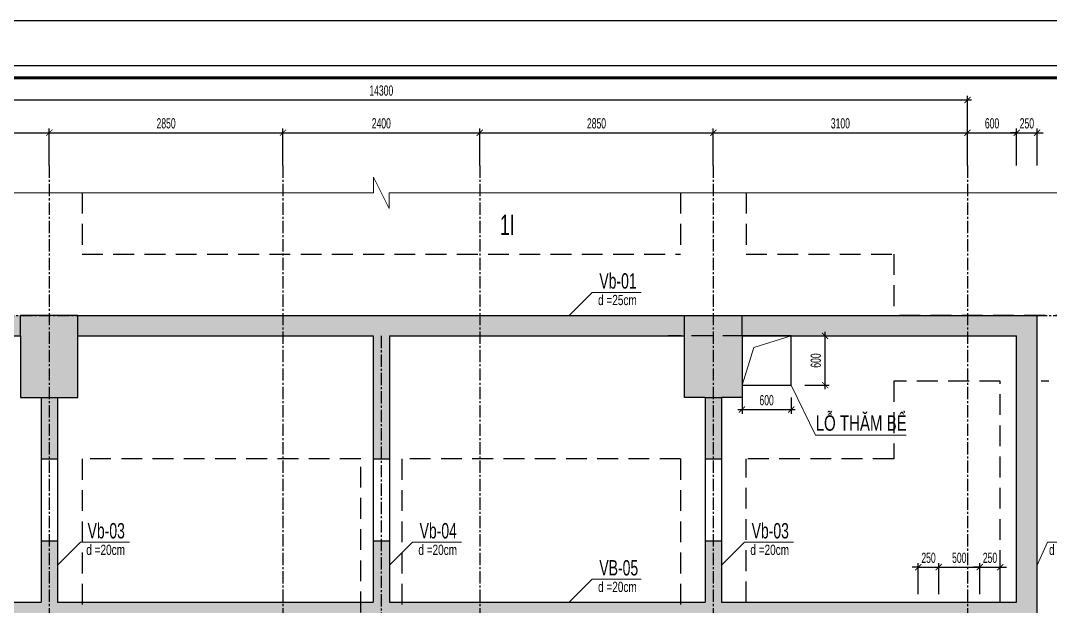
# Model space of a CAD drawing. Header units: millimetres. Extents: x 49116 to 95141, y 45601 to 60451.
# Drawn here: x 52603 to 58884, y 56877 to 60451 of the extents above; entities that cross this region are included whole.
import ezdxf
from ezdxf.enums import TextEntityAlignment as Align

# ---------------------------------------------------------------- set-up
doc = ezdxf.new("R2010")
doc.units = ezdxf.units.MM
doc.header["$MEASUREMENT"] = 0
doc.linetypes.add('CENTER2', pattern=[1.125, 0.75, -0.125, 0.125, -0.125])
doc.linetypes.add('HIDDEN', pattern=[9.525, 6.35, -3.175])
doc.layers.get('DEFPOINTS').update_dxf_attribs({"color": 252})
for name, color, linetype in [('10Midtext', 3, 'Continuous'), ('CDC-KHUNGTEN', 7, 'Continuous'), ('CDC.01.AXIS', 160, 'CENTER2'), ('CDC.02.DIM', 1, 'Continuous'), ('CDC.03.BORDER', 3, 'Continuous'), ('CDC.04.HIDDEN', 8, 'HIDDEN'), ('CDC.06.TEXT', 2, 'Continuous'), ('CDC.09.COLUMN', 4, 'Continuous'), ('CDC.10.HATCH', 251, 'Continuous'), ('CDC.16.BIGTEXT', 6, 'Continuous')]:
    doc.layers.add(name, color=color, linetype=linetype)
doc.layers.add('KCS_CHI', color=1, linetype='Continuous', lineweight=15)
doc.styles.add('arial', font='arial.ttf', dxfattribs={"width": 0.6})
doc.dimstyles.new('dim50', dxfattribs={"dimscale": 25, "dimtxt": 2.5, "dimasz": 1.5, "dimexe": 1, "dimexo": 0, "dimgap": 1, "dimtad": 1, "dimdec": 0, "dimlfac": 2, "dimzin": 0, "dimdsep": 46, "dimtxsty": 'arial', "dimblk1": 'ARCHTICK', "dimblk2": 'ARCHTICK', "dimsah": 1, "dimcen": 0.09, "dimdle": 1, "dimclrd": 256, "dimclre": 1, "dimclrt": 2, "dimadec": 0, "dimazin": 0, "dimtfac": 1, "dimtdec": 0, "dimtix": 1, "dimtmove": 2, "dimatfit": 0, "dimldrblk": 'DOT', "dimfxl": 50, "dimtolj": 1, "dimtzin": 0, "dimarcsym": 0})
pattern_1 = [(50, (39105.59, 84414.29), (143.45204, -12.55043), [15, -165]), (355, (39105.59, 84414.3), (-27.75027, 150.4384), [12, -132]), (100.4514, (39117.54, 84413.25), (115.7019, 137.8879), [12.74804, -140.2284]), (46.1842, (39105.59, 84454.3), (213.4482, -33.1038), [22.5, -247.5]), (96.6356, (39123.38, 84451.53), (186.9325, 194.8236), [19.122, -210.3426]), (351.1842, (39105.6, 84454.3), (186.9324, 194.8237), [18, -198]), (21, (39125.59, 84444.29), (119.3814, -80.52378), [15, -165]), (326, (39125.59, 84444.3), (48.66307, 145.03), [12, -132]), (71.4514, (39135.54, 84437.58), (168.0445, 64.5061), [12.74804, -140.2284]), (37.5, (39105.59, 84414.293), (2.43197, 66.57877), [0, -130.4, 0, -134, 0, -132.5]), (7.5, (39105.59, 84414.29), (52.61391, 78.88234), [0, -76.4, 0, -127.4, 0, -50.5]), (327.5, (39060.99, 84414.293), (106.76449, -4.510974), [0, -50, 0, -156, 0, -207]), (317.5, (39040.99, 84414.29), (116.63723, 20.021), [0, -65, 0, -103.6, 0, -147]), (45, (39105.59, 84414.29), (-60.10408, 60.10408), []), (45, (39105.59, 84438.79), (-60.10408, 60.10408), [])]

# ---------------------------------------------------------------- blocks, each defined once
blk = doc.blocks.new('_ArchTick')
at = {"color": 0, "linetype": 'ByBlock', "const_width": 0.15}
blk.add_lwpolyline([(-0.5, -0.5), (0.5, 0.5)], dxfattribs=at)
blk = doc.blocks.new('*D4')
at = {"layer": 'CDC.02.DIM', "lineweight": -2, "transparency": 16777216}
blk.add_line((52752.8, 59767.2), (54227.8, 59767.2), dxfattribs=at)
at = {"layer": 'CDC.02.DIM', "color": 1, "lineweight": -2, "transparency": 16777216}
for p, q in [((52777.8, 59567.2), (52777.8, 59792.2)), ((54202.8, 59567.2), (54202.8, 59792.2))]:
    blk.add_line(p, q, dxfattribs=at)
at = {"layer": 'DEFPOINTS', "color": 0, "transparency": 16777216}
for p in [(54202.8, 59767.2), (52777.8, 59567.2), (54202.8, 59567.2)]:
    blk.add_point(p, dxfattribs=at)
at = {"layer": 'CDC.02.DIM', "lineweight": -2, "transparency": 16777216, "xscale": 37.5, "yscale": 37.5, "zscale": 37.5, "rotation": 180}
blk.add_blockref('_ArchTick', (52777.8, 59767.2), dxfattribs=at)
at = {"layer": 'CDC.02.DIM', "lineweight": -2, "transparency": 16777216, "xscale": 37.5, "yscale": 37.5, "zscale": 37.5}
blk.add_blockref('_ArchTick', (54202.8, 59767.2), dxfattribs=at)
at = {"layer": 'CDC.02.DIM', "color": 2, "transparency": 16777216, "insert": (53490.3, 59824.1), "char_height": 62.5, "attachment_point": 5, "style": 'arial'}
blk.add_mtext('\\A1;2850', dxfattribs=at)
blk = doc.blocks.new('_DOT')
at = {"color": 0, "linetype": 'ByBlock'}
blk.add_line((-0.5, 0), (-1, 0), dxfattribs=at)
at = {"color": 0, "linetype": 'ByBlock', "const_width": 0.5}
blk.add_lwpolyline([(-0.25, 0, 1), (0.25, 0, 1)], format="xyb", close=True, dxfattribs=at)
blk = doc.blocks.new('*D5')
at = {"layer": 'CDC.02.DIM', "lineweight": -2, "transparency": 16777216}
blk.add_line((54177.8, 59767.2), (55427.8, 59767.2), dxfattribs=at)
at = {"layer": 'CDC.02.DIM', "color": 1, "lineweight": -2, "transparency": 16777216}
for p, q in [((54202.8, 59567.2), (54202.8, 59792.2)), ((55402.8, 59567.2), (55402.8, 59792.2))]:
    blk.add_line(p, q, dxfattribs=at)
at = {"layer": 'DEFPOINTS', "color": 0, "transparency": 16777216}
for p in [(55402.8, 59767.2), (54202.8, 59567.2), (55402.8, 59567.2)]:
    blk.add_point(p, dxfattribs=at)
at = {"layer": 'CDC.02.DIM', "lineweight": -2, "transparency": 16777216, "xscale": 37.5, "yscale": 37.5, "zscale": 37.5, "rotation": 180}
blk.add_blockref('_ArchTick', (54202.8, 59767.2), dxfattribs=at)
at = {"layer": 'CDC.02.DIM', "lineweight": -2, "transparency": 16777216, "xscale": 37.5, "yscale": 37.5, "zscale": 37.5}
blk.add_blockref('_ArchTick', (55402.8, 59767.2), dxfattribs=at)
at = {"layer": 'CDC.02.DIM', "color": 2, "transparency": 16777216, "insert": (54802.8, 59824.1), "char_height": 62.5, "attachment_point": 5, "style": 'arial'}
blk.add_mtext('\\A1;2400', dxfattribs=at)
blk = doc.blocks.new('*D6')
at = {"layer": 'CDC.02.DIM', "lineweight": -2, "transparency": 16777216}
blk.add_line((55377.8, 59767.2), (56852.8, 59767.2), dxfattribs=at)
at = {"layer": 'CDC.02.DIM', "color": 1, "lineweight": -2, "transparency": 16777216}
for p, q in [((55402.8, 59567.2), (55402.8, 59792.2)), ((56827.8, 59567.2), (56827.8, 59792.2))]:
    blk.add_line(p, q, dxfattribs=at)
at = {"layer": 'DEFPOINTS', "color": 0, "transparency": 16777216}
for p in [(56827.8, 59767.2), (55402.8, 59567.2), (56827.8, 59567.2)]:
    blk.add_point(p, dxfattribs=at)
at = {"layer": 'CDC.02.DIM', "lineweight": -2, "transparency": 16777216, "xscale": 37.5, "yscale": 37.5, "zscale": 37.5, "rotation": 180}
blk.add_blockref('_ArchTick', (55402.8, 59767.2), dxfattribs=at)
at = {"layer": 'CDC.02.DIM', "lineweight": -2, "transparency": 16777216, "xscale": 37.5, "yscale": 37.5, "zscale": 37.5}
blk.add_blockref('_ArchTick', (56827.8, 59767.2), dxfattribs=at)
at = {"layer": 'CDC.02.DIM', "color": 2, "transparency": 16777216, "insert": (56115.3, 59824.1), "char_height": 62.5, "attachment_point": 5, "style": 'arial'}
blk.add_mtext('\\A1;2850', dxfattribs=at)
blk = doc.blocks.new('*D7')
at = {"layer": 'CDC.02.DIM', "lineweight": -2, "transparency": 16777216}
blk.add_line((56802.8, 59767.2), (58402.8, 59767.2), dxfattribs=at)
at = {"layer": 'CDC.02.DIM', "color": 1, "lineweight": -2, "transparency": 16777216}
for p, q in [((56827.8, 59567.2), (56827.8, 59792.2)), ((58377.8, 59567.2), (58377.8, 59792.2))]:
    blk.add_line(p, q, dxfattribs=at)
at = {"layer": 'DEFPOINTS', "color": 0, "transparency": 16777216}
for p in [(58377.8, 59767.2), (56827.8, 59567.2), (58377.8, 59567.2)]:
    blk.add_point(p, dxfattribs=at)
at = {"layer": 'CDC.02.DIM', "lineweight": -2, "transparency": 16777216, "xscale": 37.5, "yscale": 37.5, "zscale": 37.5, "rotation": 180}
blk.add_blockref('_ArchTick', (56827.8, 59767.2), dxfattribs=at)
at = {"layer": 'CDC.02.DIM', "lineweight": -2, "transparency": 16777216, "xscale": 37.5, "yscale": 37.5, "zscale": 37.5}
blk.add_blockref('_ArchTick', (58377.8, 59767.2), dxfattribs=at)
at = {"layer": 'CDC.02.DIM', "color": 2, "transparency": 16777216, "insert": (57602.8, 59824.1), "char_height": 62.5, "attachment_point": 5, "style": 'arial'}
blk.add_mtext('\\A1;3100', dxfattribs=at)
blk = doc.blocks.new('*D8')
at = {"layer": 'CDC.02.DIM', "lineweight": -2, "transparency": 16777216}
blk.add_line((58352.8, 59767.2), (58702.8, 59767.2), dxfattribs=at)
at = {"layer": 'CDC.02.DIM', "color": 1, "lineweight": -2, "transparency": 16777216}
for p, q in [((58377.8, 59567.2), (58377.8, 59792.2)), ((58677.8, 59567.2), (58677.8, 59792.2))]:
    blk.add_line(p, q, dxfattribs=at)
at = {"layer": 'DEFPOINTS', "color": 0, "transparency": 16777216}
for p in [(58677.8, 59767.2), (58377.8, 59567.2), (58677.8, 59567.2)]:
    blk.add_point(p, dxfattribs=at)
at = {"layer": 'CDC.02.DIM', "lineweight": -2, "transparency": 16777216, "xscale": 37.5, "yscale": 37.5, "zscale": 37.5, "rotation": 180}
blk.add_blockref('_ArchTick', (58377.8, 59767.2), dxfattribs=at)
at = {"layer": 'CDC.02.DIM', "lineweight": -2, "transparency": 16777216, "xscale": 37.5, "yscale": 37.5, "zscale": 37.5}
blk.add_blockref('_ArchTick', (58677.8, 59767.2), dxfattribs=at)
at = {"layer": 'CDC.02.DIM', "color": 2, "transparency": 16777216, "insert": (58527.8, 59824.1), "char_height": 62.5, "attachment_point": 5, "style": 'arial'}
blk.add_mtext('\\A1;600', dxfattribs=at)
blk = doc.blocks.new('*D9')
at = {"layer": 'CDC.02.DIM', "lineweight": -2, "transparency": 16777216}
for p, q in [((58677.8, 59767.2), (58640.3, 59767.2)), ((58677.8, 59767.2), (58802.8, 59767.2)), ((58802.8, 59767.2), (58840.3, 59767.2))]:
    blk.add_line(p, q, dxfattribs=at)
at = {"layer": 'CDC.02.DIM', "color": 1, "lineweight": -2, "transparency": 16777216}
for p, q in [((58677.8, 59567.2), (58677.8, 59792.2)), ((58802.8, 59567.2), (58802.8, 59792.2))]:
    blk.add_line(p, q, dxfattribs=at)
at = {"layer": 'DEFPOINTS', "color": 0, "transparency": 16777216}
for p in [(58802.8, 59767.2), (58677.8, 59567.2), (58802.8, 59567.2)]:
    blk.add_point(p, dxfattribs=at)
at = {"layer": 'CDC.02.DIM', "lineweight": -2, "transparency": 16777216, "xscale": 37.5, "yscale": 37.5, "zscale": 37.5}
blk.add_blockref('_ArchTick', (58677.8, 59767.2), dxfattribs=at)
at = {"layer": 'CDC.02.DIM', "lineweight": -2, "transparency": 16777216, "xscale": 37.5, "yscale": 37.5, "zscale": 37.5, "rotation": 180}
blk.add_blockref('_ArchTick', (58802.8, 59767.2), dxfattribs=at)
at = {"layer": 'CDC.02.DIM', "color": 2, "transparency": 16777216, "insert": (58740.3, 59824.1), "char_height": 62.5, "attachment_point": 5, "style": 'arial'}
blk.add_mtext('\\A1;250', dxfattribs=at)
blk = doc.blocks.new('*D10')
at = {"layer": 'CDC.02.DIM', "lineweight": -2, "transparency": 16777216}
blk.add_line((51202.8, 59767.2), (52802.8, 59767.2), dxfattribs=at)
at = {"layer": 'CDC.02.DIM', "color": 1, "lineweight": -2, "transparency": 16777216}
for p, q in [((51227.8, 59567.2), (51227.8, 59792.2)), ((52777.8, 59567.2), (52777.8, 59792.2))]:
    blk.add_line(p, q, dxfattribs=at)
at = {"layer": 'DEFPOINTS', "color": 0, "transparency": 16777216}
for p in [(52777.8, 59767.2), (51227.8, 59567.2), (52777.8, 59567.2)]:
    blk.add_point(p, dxfattribs=at)
at = {"layer": 'CDC.02.DIM', "lineweight": -2, "transparency": 16777216, "xscale": 37.5, "yscale": 37.5, "zscale": 37.5, "rotation": 180}
blk.add_blockref('_ArchTick', (51227.8, 59767.2), dxfattribs=at)
at = {"layer": 'CDC.02.DIM', "lineweight": -2, "transparency": 16777216, "xscale": 37.5, "yscale": 37.5, "zscale": 37.5}
blk.add_blockref('_ArchTick', (52777.8, 59767.2), dxfattribs=at)
at = {"layer": 'CDC.02.DIM', "color": 2, "transparency": 16777216, "insert": (52002.8, 59824.1), "char_height": 62.5, "attachment_point": 5, "style": 'arial'}
blk.add_mtext('\\A1;3100', dxfattribs=at)
blk = doc.blocks.new('*D11')
at = {"layer": 'CDC.02.DIM', "color": 1, "lineweight": -2, "transparency": 16777216}
for p, q in [((51227.8, 59567.2), (51227.8, 59992.2)), ((58377.8, 59567.2), (58377.8, 59992.2))]:
    blk.add_line(p, q, dxfattribs=at)
at = {"layer": 'CDC.02.DIM', "lineweight": -2, "transparency": 16777216}
blk.add_line((51202.8, 59967.2), (58402.8, 59967.2), dxfattribs=at)
at = {"layer": 'DEFPOINTS', "color": 0, "transparency": 16777216}
for p in [(58377.8, 59967.2), (51227.8, 59567.2), (58377.8, 59567.2)]:
    blk.add_point(p, dxfattribs=at)
at = {"layer": 'CDC.02.DIM', "lineweight": -2, "transparency": 16777216, "xscale": 37.5, "yscale": 37.5, "zscale": 37.5, "rotation": 180}
blk.add_blockref('_ArchTick', (51227.8, 59967.2), dxfattribs=at)
at = {"layer": 'CDC.02.DIM', "lineweight": -2, "transparency": 16777216, "xscale": 37.5, "yscale": 37.5, "zscale": 37.5}
blk.add_blockref('_ArchTick', (58377.8, 59967.2), dxfattribs=at)
at = {"layer": 'CDC.02.DIM', "color": 2, "transparency": 16777216, "insert": (54802.8, 60024.1), "char_height": 62.5, "attachment_point": 5, "style": 'arial'}
blk.add_mtext('\\A1;14300', dxfattribs=at)
blk = doc.blocks.new('*D83')
at = {"layer": 'CDC.02.DIM', "color": 1, "lineweight": -2, "transparency": 16777216}
for p, q in [((57002.8, 58152.3), (57002.8, 58053.2)), ((57302.8, 58152.3), (57302.8, 58053.2))]:
    blk.add_line(p, q, dxfattribs=at)
at = {"layer": 'CDC.02.DIM', "lineweight": -2, "transparency": 16777216}
blk.add_line((56977.8, 58078.2), (57327.8, 58078.2), dxfattribs=at)
at = {"layer": 'DEFPOINTS', "color": 0, "transparency": 16777216}
for p in [(57002.8, 58152.3), (57302.8, 58152.3), (57302.8, 58078.2)]:
    blk.add_point(p, dxfattribs=at)
at = {"layer": 'CDC.02.DIM', "lineweight": -2, "transparency": 16777216, "xscale": 37.5, "yscale": 37.5, "zscale": 37.5, "rotation": 180}
blk.add_blockref('_ArchTick', (57002.8, 58078.2), dxfattribs=at)
at = {"layer": 'CDC.02.DIM', "lineweight": -2, "transparency": 16777216, "xscale": 37.5, "yscale": 37.5, "zscale": 37.5}
blk.add_blockref('_ArchTick', (57302.8, 58078.2), dxfattribs=at)
at = {"layer": 'CDC.02.DIM', "color": 2, "transparency": 16777216, "insert": (57152.8, 58135.1), "char_height": 62.5, "attachment_point": 5, "style": 'arial'}
blk.add_mtext('\\A1;600', dxfattribs=at)
blk = doc.blocks.new('*D123')
at = {"layer": 'CDC.02.DIM', "lineweight": -2, "transparency": 16777216}
for p, q in [((58077.8, 57116.5), (58040.3, 57116.5)), ((58077.8, 57116.5), (58202.8, 57116.5)), ((58202.8, 57116.5), (58240.3, 57116.5))]:
    blk.add_line(p, q, dxfattribs=at)
at = {"layer": 'CDC.02.DIM', "color": 1, "lineweight": -2, "transparency": 16777216}
for p, q in [((58077.8, 56952.3), (58077.8, 57141.5)), ((58202.8, 56952.3), (58202.8, 57141.5))]:
    blk.add_line(p, q, dxfattribs=at)
at = {"layer": 'DEFPOINTS', "color": 0, "transparency": 16777216}
for p in [(58202.8, 57116.5), (58077.8, 56952.3), (58202.8, 56952.3)]:
    blk.add_point(p, dxfattribs=at)
at = {"layer": 'CDC.02.DIM', "lineweight": -2, "transparency": 16777216, "xscale": 37.5, "yscale": 37.5, "zscale": 37.5}
blk.add_blockref('_ArchTick', (58077.8, 57116.5), dxfattribs=at)
at = {"layer": 'CDC.02.DIM', "lineweight": -2, "transparency": 16777216, "xscale": 37.5, "yscale": 37.5, "zscale": 37.5, "rotation": 180}
blk.add_blockref('_ArchTick', (58202.8, 57116.5), dxfattribs=at)
at = {"layer": 'CDC.02.DIM', "color": 2, "transparency": 16777216, "insert": (58140.3, 57173.4), "char_height": 62.5, "attachment_point": 5, "style": 'arial'}
blk.add_mtext('\\A1;250', dxfattribs=at)
blk = doc.blocks.new('*D124')
at = {"layer": 'CDC.02.DIM', "lineweight": -2, "transparency": 16777216}
blk.add_line((58177.8, 57116.5), (58477.8, 57116.5), dxfattribs=at)
at = {"layer": 'CDC.02.DIM', "color": 1, "lineweight": -2, "transparency": 16777216}
for p, q in [((58202.8, 56952.3), (58202.8, 57141.5)), ((58452.8, 56952.3), (58452.8, 57141.5))]:
    blk.add_line(p, q, dxfattribs=at)
at = {"layer": 'DEFPOINTS', "color": 0, "transparency": 16777216}
for p in [(58452.8, 57116.5), (58202.8, 56952.3), (58452.8, 56952.3)]:
    blk.add_point(p, dxfattribs=at)
at = {"layer": 'CDC.02.DIM', "lineweight": -2, "transparency": 16777216, "xscale": 37.5, "yscale": 37.5, "zscale": 37.5, "rotation": 180}
blk.add_blockref('_ArchTick', (58202.8, 57116.5), dxfattribs=at)
at = {"layer": 'CDC.02.DIM', "lineweight": -2, "transparency": 16777216, "xscale": 37.5, "yscale": 37.5, "zscale": 37.5}
blk.add_blockref('_ArchTick', (58452.8, 57116.5), dxfattribs=at)
at = {"layer": 'CDC.02.DIM', "color": 2, "transparency": 16777216, "insert": (58327.8, 57173.4), "char_height": 62.5, "attachment_point": 5, "style": 'arial'}
blk.add_mtext('\\A1;500', dxfattribs=at)
blk = doc.blocks.new('*D125')
at = {"layer": 'CDC.02.DIM', "lineweight": -2, "transparency": 16777216}
for p, q in [((58452.8, 57116.5), (58415.3, 57116.5)), ((58452.8, 57116.5), (58577.8, 57116.5)), ((58577.8, 57116.5), (58615.3, 57116.5))]:
    blk.add_line(p, q, dxfattribs=at)
at = {"layer": 'CDC.02.DIM', "color": 1, "lineweight": -2, "transparency": 16777216}
for p, q in [((58452.8, 56952.3), (58452.8, 57141.5)), ((58577.8, 56952.3), (58577.8, 57141.5))]:
    blk.add_line(p, q, dxfattribs=at)
at = {"layer": 'DEFPOINTS', "color": 0, "transparency": 16777216}
for p in [(58577.8, 57116.5), (58452.8, 56952.3), (58577.8, 56952.3)]:
    blk.add_point(p, dxfattribs=at)
at = {"layer": 'CDC.02.DIM', "lineweight": -2, "transparency": 16777216, "xscale": 37.5, "yscale": 37.5, "zscale": 37.5}
blk.add_blockref('_ArchTick', (58452.8, 57116.5), dxfattribs=at)
at = {"layer": 'CDC.02.DIM', "lineweight": -2, "transparency": 16777216, "xscale": 37.5, "yscale": 37.5, "zscale": 37.5, "rotation": 180}
blk.add_blockref('_ArchTick', (58577.8, 57116.5), dxfattribs=at)
at = {"layer": 'CDC.02.DIM', "color": 2, "transparency": 16777216, "insert": (58515.3, 57173.4), "char_height": 62.5, "attachment_point": 5, "style": 'arial'}
blk.add_mtext('\\A1;250', dxfattribs=at)
blk = doc.blocks.new('KHUNG A1')
at = {"layer": 'CDC-KHUNGTEN', "color": 8}
blk.add_lwpolyline([(10368.18, 709.17), (10447.22, 709.17), (10447.22, 1281.17), (9647.22, 1281.17), (9647.22, 709.17), (10368.18, 709.17)], dxfattribs=at)
at = {"layer": 'CDC-KHUNGTEN', "color": 255, "lineweight": 60}
blk.add_lwpolyline([(10366.22, 712.17), (10366.22, 1278.17), (9650.22, 1278.17), (9650.22, 712.17), (10366.22, 712.17)], close=True, dxfattribs=at)
at = {"layer": 'DEFPOINTS', "color": 1, "ltscale": 0.2}
blk.add_lwpolyline([(9617.22, 698.17), (9617.22, 1292.17), (10458.22, 1292.17), (10458.22, 698.17), (9617.22, 698.17)], close=True, dxfattribs=at)
blk = doc.blocks.new('*D226')
at = {"layer": 'CDC.02.DIM', "lineweight": -2, "transparency": 16777216}
blk.add_line((57509.7, 58202.3), (57509.7, 58552.3), dxfattribs=at)
at = {"layer": 'CDC.02.DIM', "color": 1, "lineweight": -2, "transparency": 16777216}
for p, q in [((57385.8, 58527.3), (57534.7, 58527.3)), ((57385.8, 58227.3), (57534.7, 58227.3))]:
    blk.add_line(p, q, dxfattribs=at)
at = {"layer": 'DEFPOINTS', "color": 0, "transparency": 16777216}
for p in [(57385.8, 58527.3), (57509.7, 58527.3), (57385.8, 58227.3)]:
    blk.add_point(p, dxfattribs=at)
at = {"layer": 'CDC.02.DIM', "lineweight": -2, "transparency": 16777216, "xscale": 37.5, "yscale": 37.5, "zscale": 37.5}
for p, rotation in [((57509.7, 58527.3), 90), ((57509.7, 58227.3), 270)]:
    blk.add_blockref('_ArchTick', p, dxfattribs=dict(at, rotation=rotation))
at = {"layer": 'CDC.02.DIM', "color": 2, "transparency": 16777216, "insert": (57452.8, 58377.3), "char_height": 62.5, "attachment_point": 5, "rotation": 90, "style": 'arial'}
blk.add_mtext('\\A1;600', dxfattribs=at)

msp = doc.modelspace()

# ---------------------------------------------------------------- hatches: boundary and pattern name
at = {"layer": 'CDC.10.HATCH'}
h = msp.add_hatch(dxfattribs=at)
h.set_pattern_fill('CHAU-01', color=256, scale=20, style=0, pattern_type=2)
h.set_pattern_definition(pattern_1)
h.paths.add_polyline_path([(52777.85, 58652.3), (52602.85, 58652.3), (51227.85, 58652.3), (51227.85, 56852.3), (51327.85, 56852.3), (51327.85, 58527.3), (52602.85, 58527.3), (52602.85, 58152.3), (52727.85, 58152.3), (52727.85, 57777.3), (52777.85, 57777.3)])
h.paths.add_polyline_path([(51227.85, 58652.3), (51202.85, 58652.3), (51202.85, 56852.3), (51227.85, 56852.3)])
h.paths.add_polyline_path([(51327.85, 56852.3), (51227.85, 56852.3), (51227.85, 55172.3), (51327.85, 55172.3)])
h.paths.add_polyline_path([(51227.85, 56852.3), (51202.85, 56852.3), (51202.85, 55172.3), (51227.85, 55172.3)])
h.paths.add_polyline_path([(52952.85, 58527.3), (54202.85, 58527.3), (54202.85, 58652.3), (52777.85, 58652.3), (52777.85, 57777.3), (52827.85, 57777.3), (52827.85, 58152.3), (52952.85, 58152.3)])
h.paths.add_polyline_path([(52827.85, 57277.3), (52777.85, 57277.3), (52777.85, 56852.3), (52977.85, 56852.3), (52977.85, 56902.3), (52827.85, 56902.3)])
h.paths.add_polyline_path([(52777.85, 57277.3), (52727.85, 57277.3), (52727.85, 56902.3), (52577.85, 56902.3), (52577.85, 56852.3), (52777.85, 56852.3)], flags=17)
h.paths.add_polyline_path([(52577.85, 56852.3), (52327.85, 56852.3), (52327.85, 56802.3), (52577.85, 56802.3)])
h.paths.add_polyline_path([(52577.85, 56902.3), (52327.85, 56902.3), (52327.85, 56852.3), (52577.85, 56852.3)], flags=16)
h.paths.add_polyline_path([(52777.85, 56852.3), (52577.85, 56852.3), (52577.85, 56802.3), (52727.85, 56802.3), (52727.85, 56237.3), (52777.85, 56237.3)])
h.paths.add_polyline_path([(52977.85, 56852.3), (52777.85, 56852.3), (52777.85, 56237.3), (52827.85, 56237.3), (52827.85, 56802.3), (52977.85, 56802.3)])
h.paths.add_polyline_path([(54202.85, 56852.3), (52977.85, 56852.3), (52977.85, 56802.3), (54202.85, 56802.3)])
h.paths.add_polyline_path([(54202.85, 56902.3), (52977.85, 56902.3), (52977.85, 56852.3), (54202.85, 56852.3)])
h.paths.add_polyline_path([(52827.85, 55737.3), (52777.85, 55737.3), (52777.85, 55172.3), (52827.85, 55172.3)])
h.paths.add_polyline_path([(52777.85, 55737.3), (52727.85, 55737.3), (52727.85, 55172.3), (52777.85, 55172.3)])
h = msp.add_hatch(dxfattribs=at)
h.set_pattern_fill('CHAU-01', color=256, scale=20, style=0, pattern_type=2)
h.set_pattern_definition(pattern_1)
h.paths.add_polyline_path([(55402.85, 58652.3), (54202.85, 58652.3), (54202.85, 58527.3), (54752.85, 58527.3), (54752.85, 57777.3), (54852.85, 57777.3), (54852.85, 58527.3), (55402.85, 58527.3)])
h.paths.add_polyline_path([(56827.85, 58652.3), (56652.85, 58652.3), (55402.85, 58652.3), (55402.85, 58527.3), (56652.85, 58527.3), (56652.85, 58152.3), (56777.85, 58152.3), (56777.85, 57777.3), (56827.85, 57777.3)])
h.paths.add_polyline_path([(58377.85, 58652.3), (56827.85, 58652.3), (56827.85, 57777.3), (56877.85, 57777.3), (56877.85, 58152.3), (57002.85, 58152.3), (57002.85, 58527.3), (58377.85, 58527.3)])
h.paths.add_polyline_path([(58802.85, 58652.3), (58377.85, 58652.3), (58377.85, 58527.3), (58677.85, 58527.3), (58677.85, 56902.3), (58377.85, 56902.3), (58377.85, 56852.3), (58802.85, 56852.3)])
h.paths.add_polyline_path([(58802.85, 56852.3), (58377.85, 56852.3), (58377.85, 56802.3), (58677.85, 56802.3), (58677.85, 55172.3), (58802.85, 55172.3)])
h.paths.add_polyline_path([(56877.85, 55737.3), (56827.85, 55737.3), (56827.85, 55172.3), (56877.85, 55172.3)])
h.paths.add_polyline_path([(56827.85, 55737.3), (56777.85, 55737.3), (56777.85, 55172.3), (56827.85, 55172.3)])
h.paths.add_polyline_path([(56877.85, 56802.3), (58377.85, 56802.3), (58377.85, 56852.3), (56827.85, 56852.3), (56827.85, 56237.3), (56877.85, 56237.3)])
h.paths.add_polyline_path([(56827.85, 56852.3), (56627.85, 56852.3), (56627.85, 56802.3), (56777.85, 56802.3), (56777.85, 56237.3), (56827.85, 56237.3)])
h.paths.add_polyline_path([(56877.85, 57277.3), (56827.85, 57277.3), (56827.85, 56852.3), (58377.85, 56852.3), (58377.85, 56902.3), (56877.85, 56902.3)])
h.paths.add_polyline_path([(56827.85, 57277.3), (56777.85, 57277.3), (56777.85, 56902.3), (56627.85, 56902.3), (56627.85, 56852.3), (56827.85, 56852.3)])
h.paths.add_polyline_path([(56627.85, 56852.3), (55402.85, 56852.3), (55402.85, 56802.3), (56627.85, 56802.3)])
h.paths.add_polyline_path([(56627.85, 56902.3), (55402.85, 56902.3), (55402.85, 56852.3), (56627.85, 56852.3)])
h.paths.add_polyline_path([(55402.85, 56852.3), (54927.85, 56852.3), (54927.85, 56802.3), (55402.85, 56802.3)])
h.paths.add_polyline_path([(55402.85, 56902.3), (54927.85, 56902.3), (54927.85, 56852.3), (55402.85, 56852.3)])
h.paths.add_polyline_path([(54927.85, 56852.3), (54802.85, 56852.3), (54802.85, 56237.3), (54852.85, 56237.3), (54852.85, 56802.3), (54927.85, 56802.3)])
h.paths.add_polyline_path([(54927.85, 56902.3), (54852.85, 56902.3), (54852.85, 57277.3), (54802.85, 57277.3), (54802.85, 56852.3), (54927.85, 56852.3)])
h.paths.add_polyline_path([(54802.85, 57277.3), (54752.85, 57277.3), (54752.85, 56902.3), (54677.85, 56902.3), (54677.85, 56852.3), (54802.85, 56852.3)])
h.paths.add_polyline_path([(54802.85, 56852.3), (54677.85, 56852.3), (54677.85, 56802.3), (54752.85, 56802.3), (54752.85, 56237.3), (54802.85, 56237.3)])
h.paths.add_polyline_path([(54677.85, 56852.3), (54202.85, 56852.3), (54202.85, 56802.3), (54677.85, 56802.3)])
h.paths.add_polyline_path([(54677.85, 56902.3), (54202.85, 56902.3), (54202.85, 56852.3), (54677.85, 56852.3)])
h.paths.add_polyline_path([(54852.85, 55737.3), (54802.85, 55737.3), (54802.85, 55172.3), (54852.85, 55172.3)])
h.paths.add_polyline_path([(54802.85, 55737.3), (54752.85, 55737.3), (54752.85, 55172.3), (54802.85, 55172.3)])

# ---------------------------------------------------------------- linework, layer by layer
at = {"layer": 'CDC.01.AXIS', "ltscale": 100}
for p, q in [((52777.85, 59567.18), (52777.85, 54460.88)), ((54202.85, 59567.18), (54202.85, 54460.88)), ((55402.85, 59567.18), (55402.85, 54460.88)), ((56827.85, 59567.18), (56827.85, 54460.88)), ((58377.85, 59567.18), (58377.85, 54460.88)), ((50688.22, 58652.3), (59498.48, 58652.3)), ((54802.85, 58527.3), (54802.85, 54460.88))]:
    msp.add_line(p, q, dxfattribs=at)
at = {"layer": 'CDC.03.BORDER'}
msp.add_lwpolyline([(57002.85, 58227.3), (57302.85, 58227.3), (57302.85, 58527.3), (57002.85, 58527.3)], close=True, dxfattribs=at)
at = {"layer": 'CDC.04.HIDDEN', "ltscale": 20}
for p, q in [((52977.85, 59401.31), (52977.85, 59027.3)), ((56627.85, 59401.31), (56627.85, 59027.3)), ((57027.85, 59401.31), (57027.85, 59027.3)), ((52977.85, 59027.3), (56627.85, 59027.3)), ((57027.85, 59027.3), (57927.85, 59027.3)), ((57927.85, 59027.3), (57927.85, 58652.3)), ((59422.85, 58652.3), (57927.85, 58652.3)), ((57202.85, 58527.3), (56552.85, 58527.3)), ((58577.85, 58252.3), (57927.85, 58252.3)), ((57927.85, 58252.3), (57927.85, 57777.3)), ((58577.85, 56902.3), (58577.85, 58252.3)), ((59254.21, 58252.3), (58827.85, 58252.3)), ((52977.85, 57777.3), (52977.85, 56459.8)), ((54677.85, 57777.3), (52977.85, 57777.3)), ((54677.85, 56459.8), (54677.85, 57777.3)), ((56627.85, 57777.3), (54927.85, 57777.3)), ((54927.85, 57777.3), (54927.85, 56459.8)), ((56627.85, 57777.3), (56627.85, 56459.8)), ((57927.85, 57777.3), (57027.85, 57777.3)), ((57027.85, 56902.3), (57027.85, 57777.3))]:
    msp.add_line(p, q, dxfattribs=at)
at = {"layer": 'CDC.09.COLUMN'}
for p, q in [((52952.85, 58652.3), (52602.85, 58652.3)), ((52602.85, 58527.3), (52602.85, 58652.3)), ((52952.85, 58652.3), (56652.85, 58652.3)), ((52952.85, 58527.3), (52952.85, 58652.3)), ((56652.85, 58652.3), (57002.85, 58652.3)), ((56652.85, 58527.3), (56652.85, 58652.3)), ((57002.85, 58652.3), (58827.85, 58652.3)), ((57002.85, 58527.3), (57002.85, 58652.3)), ((58802.85, 55047.3), (58802.85, 58652.3)), ((51327.85, 58527.3), (52602.85, 58527.3)), ((52602.85, 58527.3), (52602.85, 58152.3)), ((52952.85, 58527.3), (54752.85, 58527.3)), ((52952.85, 58152.3), (52952.85, 58527.3)), ((54752.85, 58527.3), (54752.85, 56902.3)), ((54852.85, 58527.3), (56652.85, 58527.3)), ((54852.85, 58527.3), (54852.85, 56902.3)), ((56652.85, 58152.3), (56652.85, 58527.3)), ((57002.85, 58527.3), (58677.85, 58527.3)), ((57002.85, 58527.3), (57002.85, 58152.3)), ((58677.85, 56902.3), (58677.85, 58527.3)), ((52602.85, 58152.3), (52727.85, 58152.3)), ((52727.85, 58152.3), (52727.85, 56902.3)), ((52727.85, 58152.3), (52827.85, 58152.3)), ((52827.85, 58152.3), (52827.85, 56902.3)), ((52827.85, 58152.3), (52952.85, 58152.3)), ((56777.85, 58152.3), (56652.85, 58152.3)), ((56777.85, 58152.3), (56777.85, 56902.3)), ((56777.85, 58152.3), (56877.85, 58152.3)), ((57002.85, 58152.3), (56877.85, 58152.3)), ((56877.85, 58152.3), (56877.85, 56902.3)), ((52727.85, 57777.3), (52827.85, 57777.3)), ((54752.85, 57777.3), (54852.85, 57777.3)), ((56777.85, 57777.3), (56877.85, 57777.3)), ((52727.85, 57277.3), (52827.85, 57277.3)), ((54752.85, 57277.3), (54852.85, 57277.3)), ((56777.85, 57277.3), (56877.85, 57277.3)), ((51327.85, 56902.3), (52727.85, 56902.3)), ((52827.85, 56902.3), (54752.85, 56902.3)), ((54852.85, 56902.3), (56777.85, 56902.3)), ((56877.85, 56902.3), (58677.85, 56902.3))]:
    msp.add_line(p, q, dxfattribs=at)
at = {"layer": 'KCS_CHI', "color": 1, "linetype": 'ByBlock'}
for p, q in [((57075.47, 58457.09), (57302.85, 58527.3)), ((57002.85, 58227.3), (57075.47, 58457.09))]:
    msp.add_line(p, q, dxfattribs=at)
at = {"layer": 'KCS_CHI'}
msp.add_lwpolyline([(50702.95, 59401.31), (54755.15, 59401.31), (54755.15, 59496.71), (54850.55, 59305.91), (54850.55, 59401.31), (59454.21, 59401.31)], dxfattribs=at)
at = {"layer": 'KCS_CHI', "color": 1, "linetype": 'ByBlock'}
for points in [[(56388.61, 58793.05), (56089.31, 58793.05), (55949.09, 58652.3)], [(58003.72, 57921.34), (57452.01, 57921.34), (57302.85, 58227.3)], [(53267.36, 57269.14), (52968.07, 57269.14), (52827.85, 57128.39)], [(55292.36, 57269.14), (54993.07, 57269.14), (54852.85, 57128.39)], [(57317.36, 57269.14), (57018.07, 57269.14), (56877.85, 57128.39)], [(59129.24, 57269.14), (58866.81, 57269.14), (58802.85, 57128.39)], [(56388.61, 57043.05), (56089.31, 57043.05), (55949.09, 56902.3)]]:
    msp.add_lwpolyline(points, dxfattribs=at)

# ---------------------------------------------------------------- block references
at = {"xscale": 24.99999999999999, "yscale": 24.99999999999999, "zscale": 24.99999999999999}
msp.add_blockref('KHUNG A1', (-191314.8, 28147.01), dxfattribs=at)

# ---------------------------------------------------------------- texts
at = {"layer": '10Midtext', "style": 'arial', "width": 0.65}
for s, p in [('Vb-01', (56132.82, 58816.08)), ('Vb-03', (53011.58, 57292.17)), ('Vb-04', (55036.58, 57292.17)), ('Vb-03', (57061.58, 57292.17)), ('VB-05', (56132.82, 57066.08))]:
    msp.add_text(s, height=93.75, dxfattribs=at).set_placement(p)
at = {"layer": 'CDC.06.TEXT', "color": 2, "style": 'arial', "width": 0.7}
for s, p in [('d =25cm', (56124.85, 58746.61)), ('d =20cm', (53003.6, 57222.7)), ('d =20cm', (55028.6, 57222.7)), ('d =20cm', (57053.6, 57222.7)), ('d =25cm', (58875.5, 57222.7)), ('d =20cm', (56124.85, 56996.61))]:
    msp.add_text(s, height=62.5, dxfattribs=at).set_placement(p, align=Align.MIDDLE_LEFT)
at = {"layer": 'CDC.06.TEXT', "style": 'arial', "width": 0.7}
msp.add_text('LỖ THĂM BỂ', height=93.75, dxfattribs=at).set_placement((57451.99, 57949.19))
at = {"layer": 'CDC.16.BIGTEXT', "color": 6, "insert": (55571.29, 59267.49), "char_height": 125, "width": 94.6623, "attachment_point": 2, "style": 'arial'}
msp.add_mtext('1I', dxfattribs=at)

# ---------------------------------------------------------------- dimensions: what is measured, and where the dimension line sits
at = {"layer": 'CDC.02.DIM'}
for base, p1, p2, picture, middle in [((58377.85, 59967.17), (51227.85, 59567.18), (58377.85, 59567.18), '*D11', (54802.85, 60024.1)), ((52777.85, 59767.18), (51227.85, 59567.18), (52777.85, 59567.18), '*D10', (52002.85, 59824.11)), ((54202.85, 59767.18), (52777.85, 59567.18), (54202.85, 59567.18), '*D4', (53490.35, 59824.09)), ((55402.85, 59767.18), (54202.85, 59567.18), (55402.85, 59567.18), '*D5', (54802.85, 59824.09)), ((56827.85, 59767.18), (55402.85, 59567.18), (56827.85, 59567.18), '*D6', (56115.35, 59824.09)), ((58377.85, 59767.18), (56827.85, 59567.18), (58377.85, 59567.18), '*D7', (57602.85, 59824.11)), ((58677.85, 59767.18), (58377.85, 59567.18), (58677.85, 59567.18), '*D8', (58527.85, 59824.09)), ((58802.85, 59767.18), (58677.85, 59567.18), (58802.85, 59567.18), '*D9', (58740.35, 59824.09)), ((57302.85, 58078.15), (57002.85, 58152.3), (57302.85, 58152.3), '*D83', (57152.85, 58135.06)), ((58202.85, 57116.46), (58077.85, 56952.3), (58202.85, 56952.3), '*D123', (58140.35, 57173.37)), ((58452.85, 57116.46), (58202.85, 56952.3), (58452.85, 56952.3), '*D124', (58327.85, 57173.37)), ((58577.85, 57116.46), (58452.85, 56952.3), (58577.85, 56952.3), '*D125', (58515.35, 57173.37))]:
    dim = msp.add_linear_dim(base=base, p1=p1, p2=p2, dimstyle='dim50', dxfattribs=at)
    dim.commit()
    dim.dimension.update_dxf_attribs({"geometry": picture, "text_midpoint": middle})
dim = msp.add_linear_dim(base=(57509.72, 58527.3), p1=(57385.77, 58227.3), p2=(57385.77, 58527.3), angle=90, dimstyle='dim50', dxfattribs=at)
dim.commit()
dim.dimension.update_dxf_attribs({"geometry": '*D226', "text_midpoint": (57452.81, 58377.3)})

doc.saveas('drawing.dxf')
